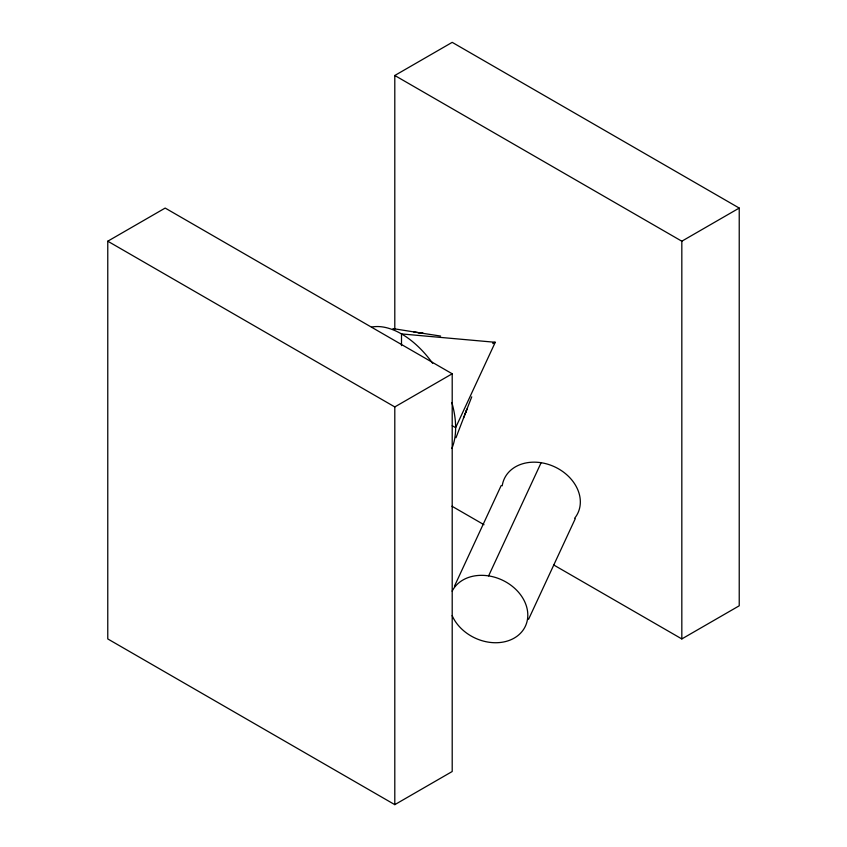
<?xml version="1.0" encoding="UTF-8"?>
<svg xmlns="http://www.w3.org/2000/svg" width="847" height="847" viewBox="0 0 847 847"><rect width="100%" height="100%" fill="white"/><g stroke="black" fill="none" stroke-linecap="round" stroke-linejoin="round"><path stroke-width="1.27" d="M455.972 437.751L466.972 409.069L465.183 413.717M463.489 418.09L471.747 396.82M454.458 586.188L501.159 485.575M488.603 575.896L541.127 462.706M528.57 619.316L575.261 518.713M107.77 241.204L165.176 208.066L452.203 373.781L452.203 771.511L394.797 804.65L107.77 638.934L107.77 241.204L394.797 406.931L452.203 373.781M394.797 329.187L394.797 75.489L452.203 42.35L739.23 208.066L739.23 605.796L681.824 638.934L553.747 564.991M492.975 343.617L495.262 342.294L401.499 333.919L401.499 345.64M394.797 75.489L681.824 241.204L739.23 208.066M492.668 342.696L495.262 342.294L455.633 427.682L452.245 425.734M413.728 331.918L440.609 336.068M418.365 332.627L423.299 333.411L392.955 328.594M451.97 506.231L483.997 524.717M681.824 241.204L681.824 638.934M394.797 406.931L394.797 804.65M452.139 591.195A40.592 32.017 24.9 0 1 512.308 586.304A40.592 32.017 24.9 0 1 512.308 639.104A40.592 32.017 24.9 0 1 452.139 615.6M502.207 485.829A40.592 32.017 24.9 0 1 553.949 466.517A40.592 32.017 24.9 0 1 574.658 518.226M371.875 327.006A76.558 44.203 60 0 1 432.658 363.31M451.832 402.484A76.558 44.203 60 0 1 451.832 448.497"/></g></svg>
